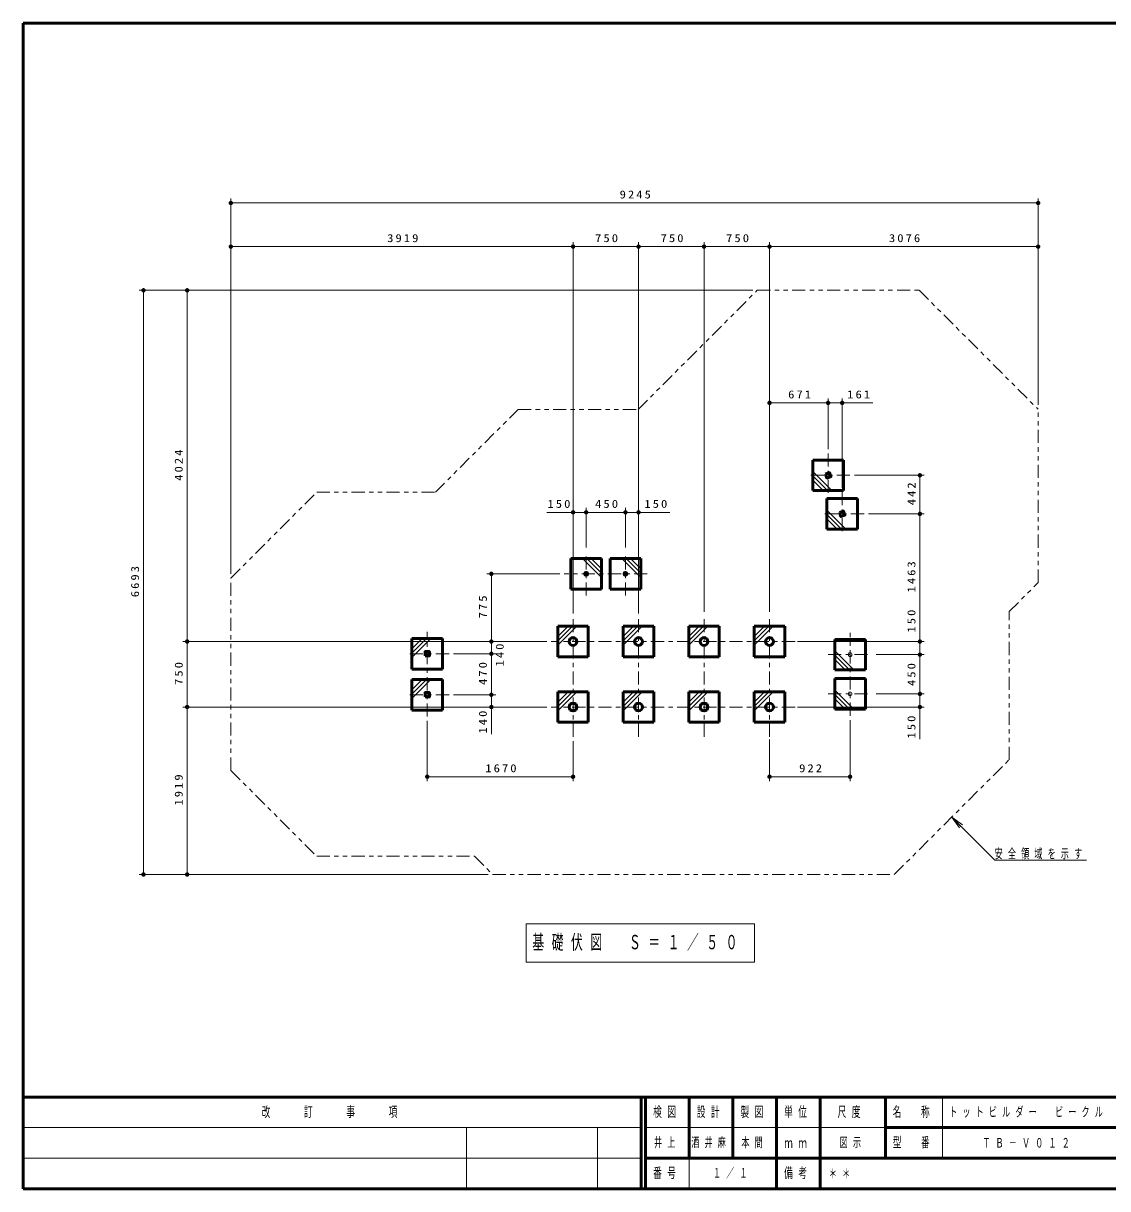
# Model space of a CAD drawing. Units: millimetres on the paper, scale 1:50. Extents: x -385 to 0, y -594 to 267.
# Drawn here: x -385 to -136.6, y -594 to -327 of the extents above; entities that cross this region are included whole.
import ezdxf

# ---------------------------------------------------------------- set-up
doc = ezdxf.new("R2010")
doc.units = ezdxf.units.MM
doc.linetypes.add('USER2', pattern=[6, 3, -1, 1, -1])
doc.linetypes.add('USER3', pattern=[8, 3, -1, 1, -1, 1, -1])
doc.layers.add('LY_1', color=140, linetype='Continuous', lineweight=50)
doc.styles.add('ＭＳ ゴシック', font='')
doc.styles.get('ＭＳ ゴシック').set_extended_font_data('MS Gothic')

# ---------------------------------------------------------------- blocks, each defined once
blk = doc.blocks.new('filled_dot')
at = {"color": 0, "linetype": 'Continuous', "lineweight": -2, "const_width": 1.25}
blk.add_lwpolyline([(-0.625, 0, 1), (0.625, 0, 1)], format="xyb", close=True, dxfattribs=at)

msp = doc.modelspace()

# ---------------------------------------------------------------- linework, layer by layer
at = {"layer": 'LY_1', "color": 7}
for p, q in [((0, -327), (-385, -327)), ((-385, -327), (-385, -594)), ((-385, -573), (0, -573)), ((-385, -594), (0, -594))]:
    msp.add_line(p, q, dxfattribs=at)
at = {"layer": 'LY_1', "color": 7, "lineweight": 13}
for p, q in [((-337.471, -377.162), (-337.471, -367.162)), ((-337.471, -368.162), (-152.568, -368.162)), ((-152.568, -377.162), (-152.568, -367.162)), ((-337.471, -453.108), (-337.471, -377.162)), ((-337.471, -378.162), (-259.091, -378.162)), ((-259.091, -461.859), (-259.091, -377.162)), ((-259.091, -378.162), (-244.091, -378.162)), ((-244.091, -461.859), (-244.091, -377.162)), ((-244.091, -378.162), (-229.091, -378.162)), ((-229.091, -461.859), (-229.091, -377.162)), ((-229.091, -378.162), (-214.091, -378.162)), ((-214.091, -461.859), (-214.091, -377.162)), ((-214.091, -378.162), (-152.568, -378.162)), ((-152.568, -414.428), (-152.568, -377.162)), ((-348.471, -388.162), (-358.471, -388.162)), ((-357.471, -522.022), (-357.471, -388.162)), ((-217.89, -388.162), (-348.471, -388.162)), ((-347.471, -468.642), (-347.471, -388.162)), ((-214.091, -461.508), (-214.091, -412.967)), ((-200.666, -424.556), (-200.666, -412.967)), ((-197.451, -433.39), (-197.451, -412.967)), ((-214.091, -413.967), (-200.666, -413.967)), ((-200.666, -413.967), (-190.43, -413.967)), ((-199.822, -434.056), (-204.166, -429.712)), ((-200.812, -434.056), (-204.166, -430.702)), ((-201.802, -434.056), (-204.166, -431.692)), ((-194.666, -430.556), (-178.647, -430.556)), ((-179.647, -430.556), (-179.647, -439.39)), ((-265.089, -439.044), (-256.091, -439.044)), ((-259.091, -462.247), (-259.091, -438.044)), ((-256.091, -447.132), (-256.091, -438.044)), ((-256.091, -439.044), (-247.091, -439.044)), ((-247.091, -447.132), (-247.091, -438.044)), ((-247.091, -439.044), (-236.893, -439.044)), ((-244.091, -462.247), (-244.091, -438.044)), ((-196.607, -442.89), (-200.951, -438.546)), ((-197.597, -442.89), (-200.951, -439.536)), ((-198.587, -442.89), (-200.951, -440.525)), ((-191.451, -439.39), (-178.647, -439.39)), ((-191.451, -439.39), (-178.647, -439.39)), ((-179.647, -439.39), (-179.647, -468.642)), ((-252.591, -453.976), (-256.935, -449.632)), ((-252.591, -452.986), (-255.945, -449.632)), ((-252.591, -451.996), (-254.955, -449.632)), ((-243.591, -453.976), (-247.935, -449.632)), ((-243.591, -452.986), (-246.945, -449.632)), ((-243.591, -451.996), (-245.955, -449.632)), ((-262.091, -453.132), (-278.803, -453.132)), ((-277.803, -468.642), (-277.803, -453.132)), ((-179.647, -460.729), (-179.647, -471.642)), ((-262.591, -467.506), (-260.227, -465.142)), ((-262.591, -468.496), (-259.237, -465.142)), ((-262.591, -469.486), (-258.247, -465.142)), ((-247.591, -467.506), (-245.227, -465.142)), ((-247.591, -468.496), (-244.237, -465.142)), ((-247.591, -469.486), (-243.247, -465.142)), ((-232.591, -467.506), (-230.227, -465.142)), ((-232.591, -468.496), (-229.237, -465.142)), ((-232.591, -469.486), (-228.247, -465.142)), ((-217.591, -467.506), (-215.227, -465.142)), ((-217.591, -468.496), (-214.237, -465.142)), ((-217.591, -469.486), (-213.247, -465.142)), ((-265.091, -468.642), (-348.471, -468.642)), ((-347.471, -483.642), (-347.471, -468.642)), ((-295.991, -470.306), (-293.627, -467.942)), ((-295.991, -471.296), (-292.637, -467.942)), ((-295.991, -472.286), (-291.647, -467.942)), ((-265.156, -468.642), (-278.803, -468.642)), ((-277.803, -468.642), (-277.803, -474.498)), ((-207.696, -468.642), (-178.647, -468.642)), ((-207.696, -468.642), (-178.647, -468.642)), ((-286.491, -471.442), (-276.803, -471.442)), ((-286.491, -471.442), (-276.803, -471.442)), ((-277.803, -471.442), (-277.803, -480.842)), ((-194.803, -475.142), (-199.147, -470.798)), ((-195.793, -475.142), (-199.147, -471.788)), ((-189.647, -471.642), (-178.647, -471.642)), ((-179.647, -471.642), (-179.647, -480.642)), ((-196.783, -475.142), (-199.147, -472.778)), ((-295.991, -479.706), (-293.627, -477.342)), ((-295.991, -480.696), (-292.637, -477.342)), ((-295.991, -481.686), (-291.647, -477.342)), ((-262.591, -482.506), (-260.227, -480.142)), ((-262.591, -483.496), (-259.237, -480.142)), ((-262.591, -484.486), (-258.247, -480.142)), ((-247.591, -482.506), (-245.227, -480.142)), ((-247.591, -483.496), (-244.237, -480.142)), ((-247.591, -484.486), (-243.247, -480.142)), ((-232.591, -482.506), (-230.227, -480.142)), ((-232.591, -483.496), (-229.237, -480.142)), ((-232.591, -484.486), (-228.247, -480.142)), ((-217.591, -482.506), (-215.227, -480.142)), ((-217.591, -483.496), (-214.237, -480.142)), ((-217.591, -484.486), (-213.247, -480.142)), ((-194.803, -484.142), (-199.147, -479.798)), ((-286.491, -480.842), (-276.803, -480.842)), ((-277.803, -489.87), (-277.803, -480.842)), ((-195.793, -484.142), (-199.147, -480.788)), ((-196.783, -484.142), (-199.147, -481.778)), ((-189.647, -480.642), (-178.647, -480.642)), ((-189.647, -480.642), (-178.647, -480.642)), ((-179.647, -480.642), (-179.647, -491.009)), ((-265.091, -483.642), (-348.471, -483.642)), ((-347.471, -522.022), (-347.471, -483.642)), ((-265.156, -483.642), (-278.803, -483.642)), ((-207.696, -483.642), (-178.647, -483.642)), ((-292.491, -486.842), (-292.491, -500.617)), ((-195.647, -486.642), (-195.647, -500.617)), ((-214.091, -491.113), (-214.091, -500.617)), ((-259.091, -491.499), (-259.091, -500.617)), ((-259.091, -499.617), (-292.491, -499.617)), ((-195.647, -499.617), (-214.091, -499.617)), ((-170.598, -511.351), (-172.366, -508.876)), ((-172.366, -508.876), (-169.891, -510.644)), ((-172.366, -508.876), (-170.244, -510.998)), ((-172.366, -508.876), (-162.514, -518.727)), ((-162.514, -518.727), (-141.514, -518.727)), ((-348.471, -522.022), (-358.471, -522.022)), ((-278.503, -522.022), (-348.471, -522.022)), ((-269.821, -533.296), (-269.821, -542.096)), ((-217.521, -533.296), (-269.821, -533.296)), ((-217.521, -542.096), (-217.521, -533.296)), ((-269.821, -542.096), (-217.521, -542.096)), ((-174.5, -573), (-174.5, -587)), ((-385, -580), (-243.5, -580)), ((-283.5, -580), (-283.5, -594)), ((-253.5, -580), (-253.5, -594)), ((-242.5, -580), (-187.5, -580)), ((-385, -587), (-243.5, -587)), ((-232.5, -587), (-232.5, -594))]:
    msp.add_line(p, q, dxfattribs=at)
at = {"layer": 'LY_1', "color": 7, "linetype": 'USER3', "lineweight": 13}
for p, q in [((-244.193, -415.465), (-216.89, -388.162)), ((-216.89, -388.162), (-179.834, -388.162)), ((-179.834, -388.162), (-152.568, -415.428)), ((-290.632, -434.442), (-271.656, -415.465)), ((-271.656, -415.465), (-244.193, -415.465)), ((-152.568, -455.141), (-152.568, -415.428)), ((-337.471, -454.108), (-317.805, -434.442)), ((-317.805, -434.442), (-290.632, -434.442)), ((-337.471, -498.176), (-337.471, -454.108)), ((-159.22, -461.793), (-152.568, -455.141)), ((-159.22, -495.73), (-159.22, -461.793)), ((-185.511, -522.022), (-159.22, -495.73)), ((-337.471, -498.176), (-317.805, -517.842)), ((-317.805, -517.842), (-281.683, -517.842)), ((-281.683, -517.842), (-277.503, -522.022)), ((-277.503, -522.022), (-185.511, -522.022))]:
    msp.add_line(p, q, dxfattribs=at)
at = {"layer": 'LY_1'}
for p, q in [((-197.166, -427.056), (-204.166, -427.056)), ((-204.166, -427.056), (-204.166, -434.056)), ((-197.166, -434.056), (-197.166, -427.056)), ((-204.166, -434.056), (-197.166, -434.056)), ((-200.951, -435.89), (-200.951, -442.89)), ((-193.951, -435.89), (-200.951, -435.89)), ((-193.951, -442.89), (-193.951, -435.89)), ((-200.951, -442.89), (-193.951, -442.89)), ((-259.591, -456.632), (-259.591, -449.632)), ((-259.591, -449.632), (-252.591, -449.632)), ((-252.591, -449.632), (-252.591, -456.632)), ((-250.591, -456.632), (-250.591, -449.632)), ((-250.591, -449.632), (-243.591, -449.632)), ((-243.591, -449.632), (-243.591, -456.632)), ((-252.591, -456.632), (-259.591, -456.632)), ((-243.591, -456.632), (-250.591, -456.632)), ((-262.591, -465.142), (-262.591, -472.142)), ((-255.591, -465.142), (-262.591, -465.142)), ((-255.591, -472.142), (-255.591, -465.142)), ((-247.591, -465.142), (-247.591, -472.142)), ((-240.591, -465.142), (-247.591, -465.142)), ((-240.591, -472.142), (-240.591, -465.142)), ((-232.591, -465.142), (-232.591, -472.142)), ((-225.591, -465.142), (-232.591, -465.142)), ((-225.591, -472.142), (-225.591, -465.142)), ((-217.591, -465.142), (-217.591, -472.142)), ((-210.591, -465.142), (-217.591, -465.142)), ((-210.591, -472.142), (-210.591, -465.142)), ((-295.991, -467.942), (-295.991, -474.942)), ((-288.991, -467.942), (-295.991, -467.942)), ((-288.991, -474.942), (-288.991, -467.942)), ((-199.147, -468.142), (-199.147, -475.142)), ((-192.147, -468.142), (-199.147, -468.142)), ((-192.147, -475.142), (-192.147, -468.142)), ((-262.591, -472.142), (-255.591, -472.142)), ((-247.591, -472.142), (-240.591, -472.142)), ((-232.591, -472.142), (-225.591, -472.142)), ((-217.591, -472.142), (-210.591, -472.142)), ((-295.991, -474.942), (-288.991, -474.942)), ((-199.147, -475.142), (-192.147, -475.142)), ((-295.991, -477.342), (-295.991, -484.342)), ((-288.991, -477.342), (-295.991, -477.342)), ((-288.991, -484.342), (-288.991, -477.342)), ((-199.147, -477.142), (-199.147, -484.142)), ((-192.147, -477.142), (-199.147, -477.142)), ((-192.147, -484.142), (-192.147, -477.142)), ((-262.591, -480.142), (-262.591, -487.142)), ((-255.591, -480.142), (-262.591, -480.142)), ((-255.591, -487.142), (-255.591, -480.142)), ((-247.591, -480.142), (-247.591, -487.142)), ((-240.591, -480.142), (-247.591, -480.142)), ((-240.591, -487.142), (-240.591, -480.142)), ((-232.591, -480.142), (-232.591, -487.142)), ((-225.591, -480.142), (-232.591, -480.142)), ((-225.591, -487.142), (-225.591, -480.142)), ((-217.591, -480.142), (-217.591, -487.142)), ((-210.591, -480.142), (-217.591, -480.142)), ((-210.591, -487.142), (-210.591, -480.142)), ((-295.991, -484.342), (-288.991, -484.342)), ((-199.147, -484.142), (-192.147, -484.142)), ((-262.591, -487.142), (-255.591, -487.142)), ((-247.591, -487.142), (-240.591, -487.142)), ((-232.591, -487.142), (-225.591, -487.142)), ((-217.591, -487.142), (-210.591, -487.142)), ((-243.5, -573), (-243.5, -594)), ((-242.5, -573), (-242.5, -594)), ((-232.5, -573), (-232.5, -587)), ((-222.5, -573), (-222.5, -587)), ((-212.5, -573), (-212.5, -594)), ((-202.5, -573), (-202.5, -587)), ((-187.5, -573), (-187.5, -587)), ((-187.5, -580), (-70, -580)), ((-242.5, -587), (0, -587)), ((-202.5, -587), (-202.5, -594))]:
    msp.add_line(p, q, dxfattribs=at)
at = {"layer": 'LY_1', "color": 7, "linetype": 'USER2', "lineweight": 13}
for p, q in [((-200.666, -425.556), (-200.666, -435.556)), ((-195.666, -430.556), (-205.666, -430.556)), ((-197.451, -434.39), (-197.451, -444.39)), ((-192.451, -439.39), (-202.451, -439.39)), ((-256.091, -458.132), (-256.091, -448.132)), ((-247.091, -458.132), (-247.091, -448.132)), ((-242.091, -453.132), (-261.091, -453.132)), ((-259.091, -490.499), (-259.091, -462.859)), ((-244.091, -490.499), (-244.091, -462.859)), ((-229.091, -490.499), (-229.091, -462.859)), ((-214.091, -490.499), (-214.091, -462.859)), ((-292.491, -485.842), (-292.491, -466.442)), ((-195.647, -485.642), (-195.647, -466.642)), ((-208.255, -468.642), (-264.091, -468.642)), ((-287.491, -471.442), (-297.491, -471.442)), ((-200.647, -471.642), (-190.647, -471.642)), ((-287.491, -480.842), (-297.491, -480.842)), ((-200.647, -480.642), (-190.647, -480.642)), ((-208.255, -483.642), (-264.091, -483.642))]:
    msp.add_line(p, q, dxfattribs=at)
at = {"layer": 'LY_1'}
for points in [[(-201.307, -430.258), (-200.965, -431.197), (-200.025, -430.855), (-200.367, -429.916)], [(-198.092, -439.091), (-197.75, -440.03), (-196.81, -439.688), (-197.152, -438.749)], [(-292.991, -471.942), (-291.991, -471.942), (-291.991, -470.942), (-292.991, -470.942)], [(-292.991, -481.342), (-291.991, -481.342), (-291.991, -480.342), (-292.991, -480.342)]]:
    msp.add_lwpolyline(points, close=True, dxfattribs=at)
for centre, radius in [((-256.091, -453.132), 0.34), ((-247.091, -453.132), 0.34), ((-259.091, -468.642), 0.891), ((-244.091, -468.642), 0.891), ((-229.091, -468.642), 0.891), ((-214.091, -468.642), 0.891), ((-259.091, -483.642), 0.891), ((-244.091, -483.642), 0.891), ((-229.091, -483.642), 0.891), ((-214.091, -483.642), 0.891)]:
    msp.add_circle(centre, radius, dxfattribs=at)
at = {"layer": 'LY_1', "color": 7, "lineweight": 13}
for centre in [(-292.491, -471.442), (-195.647, -471.642), (-292.491, -480.842), (-195.647, -480.642)]:
    msp.add_circle(centre, 0.427, dxfattribs=at)

# ---------------------------------------------------------------- block references
at = {"layer": 'LY_1', "color": 7, "lineweight": 13, "xscale": 0.4, "yscale": 0.4}
for p in [(-337.471, -368.162), (-337.471, -378.162), (-259.091, -378.162), (-244.091, -378.162), (-229.091, -378.162), (-214.091, -378.162), (-214.091, -413.967), (-200.666, -413.967), (-259.091, -439.044), (-256.091, -439.044), (-247.091, -439.044), (-292.491, -499.617), (-214.091, -499.617)]:
    msp.add_blockref('filled_dot', p, dxfattribs=at)
for p, rotation in [((-152.568, -368.162), 180), ((-259.091, -378.162), 180), ((-244.091, -378.162), 180), ((-229.091, -378.162), 180), ((-214.091, -378.162), 180), ((-152.568, -378.162), 180), ((-357.471, -388.162), 270), ((-347.471, -388.162), 270), ((-200.666, -413.967), 180), ((-197.451, -413.967), 180), ((-179.647, -430.556), 270), ((-256.091, -439.044), 180), ((-247.091, -439.044), 180), ((-244.091, -439.044), 180), ((-179.647, -439.39), 270), ((-179.647, -439.39), 90), ((-277.803, -453.132), 270), ((-347.471, -468.642), 270), ((-347.471, -468.642), 90), ((-277.803, -468.642), 90), ((-277.803, -468.642), 270), ((-179.647, -468.642), 270), ((-179.647, -468.642), 90), ((-277.803, -471.442), 270), ((-277.803, -471.442), 90), ((-179.647, -471.642), 270), ((-179.647, -471.642), 90), ((-277.803, -480.842), 270), ((-277.803, -480.842), 90), ((-179.647, -480.642), 270), ((-179.647, -480.642), 90), ((-347.471, -483.642), 270), ((-347.471, -483.642), 90), ((-277.803, -483.642), 90), ((-179.647, -483.642), 90), ((-259.091, -499.617), 180), ((-195.647, -499.617), 180), ((-357.471, -522.022), 90), ((-347.471, -522.022), 90)]:
    msp.add_blockref('filled_dot', p, dxfattribs=dict(at, rotation=rotation))

# ---------------------------------------------------------------- texts
at = {"layer": 'LY_1', "color": 7, "style": 'ＭＳ ゴシック'}
for s, insert, char_height, attachment_point in [('\\T1.33;\\W1.15;9245', (-244.603, -367.162), 1.833, 8), ('\\T1.33;\\W1.15;3919', (-297.853, -377.162), 1.833, 8), ('\\T1.33;\\W1.15;750', (-251.176, -377.162), 1.833, 8), ('\\T1.33;\\W1.15;750', (-236.176, -377.162), 1.833, 8), ('\\T1.33;\\W1.15;750', (-221.176, -377.162), 1.833, 8), ('\\T1.33;\\W1.15;3076', (-182.92, -377.162), 1.833, 8), ('\\T1.33;\\W1.15;671', (-206.962, -412.967), 1.833, 8), ('\\T1.33;\\W1.15;161', (-193.43, -412.967), 1.833, 8), ('\\T1.33;\\W1.15;150', (-262.089, -438.044), 1.833, 8), ('\\T1.33;\\W1.15;450', (-251.176, -438.044), 1.833, 8), ('\\T1.33;\\W1.15;150', (-239.893, -438.044), 1.833, 8), ('\\T1.33;\\W1.15;1670', (-275.368, -498.617), 1.833, 8), ('\\T1.33;\\W1.15;922', (-204.452, -498.617), 1.833, 8), ('\\T1.64;\\W0.6;安全領域を示す', (-162.514, -518.577), 2.199, 7), ('\\T1.64;\\W0.6;基礎伏図\u3000Ｓ＝１／５０', (-268.421, -537.696), 3.299, 4), ('\\T1.64;\\W0.6;改\u3000\u3000訂\u3000\u3000事\u3000\u3000項', (-314.25, -576.5), 2.346, 5), ('\\T1.64;\\W0.6;検図', (-237.5, -576.5), 2.346, 5), ('\\T1.64;\\W0.6;設計', (-227.5, -576.5), 2.346, 5), ('\\T1.64;\\W0.6;製図', (-217.5, -576.5), 2.346, 5), ('\\T1.64;\\W0.6;単位', (-207.5, -576.5), 2.346, 5), ('\\T1.64;\\W0.6;尺度', (-195.25, -576.5), 2.346, 5), ('\\T1.64;\\W0.6;名\u3000称', (-181, -576.5), 2.346, 5), ('\\T1.64;\\W0.6;トットビルダー\u3000ビークル', (-154.75, -576.5), 2.199, 5), ('\\T1.64;\\W0.6;井上', (-237.5, -583.5), 2.199, 5), ('\\T1.64;\\W0.6;酒井麻', (-232, -583.5), 2.199, 4), ('\\T1.64;\\W0.6;本間', (-217.5, -583.5), 2.199, 5), ('\\T1.64;\\W0.6;型\u3000番', (-181, -583.5), 2.346, 5), ('\\T1.64;\\W0.6;ｍｍ', (-207.5, -583.5), 2.346, 5), ('\\T1.64;\\W0.6;図示', (-198, -583.5), 2.199, 4), ('\\T1.64;\\W0.6;ＴＢ－Ｖ０１２', (-154.75, -583.5), 2.199, 5), ('\\T1.64;\\W0.6;番号', (-237.5, -590.5), 2.346, 5), ('\\T1.64;\\W0.6;１／１', (-222.5, -590.5), 2.199, 5), ('\\T1.64;\\W0.6;備考', (-207.5, -590.5), 2.346, 5), ('\\T1.64;\\W0.6;＊＊', (-200.5, -590.5), 2.199, 4)]:
    msp.add_mtext(s, dxfattribs=dict(at, insert=insert, char_height=char_height, attachment_point=attachment_point))
at = {"layer": 'LY_1', "color": 7, "char_height": 1.833, "rotation": 90, "style": 'ＭＳ ゴシック'}
for s, insert, attachment_point in [('\\T1.33;\\W1.15;4024', (-348.471, -427.993), 8), ('\\T1.33;\\W1.15;442', (-180.647, -434.556), 8), ('\\T1.33;\\W1.15;1463', (-180.647, -453.588), 8), ('\\T1.33;\\W1.15;6693', (-358.471, -454.675), 8), ('\\T1.33;\\W1.15;775', (-278.803, -460.47), 8), ('\\T1.33;\\W1.15;150', (-180.647, -463.729), 8), ('\\T1.33;\\W1.15;140', (-276.803, -471.498), 2), ('\\T1.33;\\W1.15;750', (-348.471, -475.727), 8), ('\\T1.33;\\W1.15;470', (-278.803, -475.727), 8), ('\\T1.33;\\W1.15;450', (-180.647, -475.964), 8), ('\\T1.33;\\W1.15;140', (-278.803, -486.87), 8), ('\\T1.33;\\W1.15;150', (-180.647, -488.009), 8), ('\\T1.33;\\W1.15;1919', (-348.471, -502.411), 8)]:
    msp.add_mtext(s, dxfattribs=dict(at, insert=insert, attachment_point=attachment_point))

doc.saveas('drawing.dxf')
